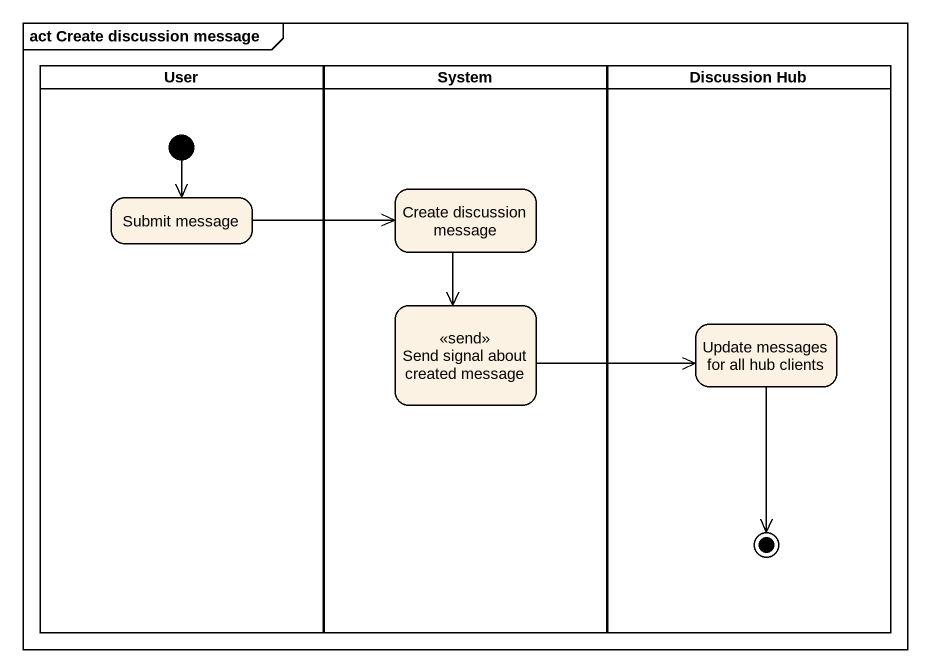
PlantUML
@startuml
mainframe act Create discussion message
hide empty description
state User <<partition>> {
  state "Submit message" as Submit_message
  [*] --> Submit_message
}
state System <<partition>> {
  state "Create discussion message" as Create_discussion_message
  state "Send signal about created message" as Send_signal_about_created <<send>>
}
state "Discussion Hub" as Discussion_Hub <<partition>> {
  state "Update messages for all hub clients" as Update_messages_for_all_hub
  Update_messages_for_all_hub --> [*]
}
Submit_message -right-> Create_discussion_message
Create_discussion_message --> Send_signal_about_created
Send_signal_about_created -right-> Update_messages_for_all_hub
@enduml
